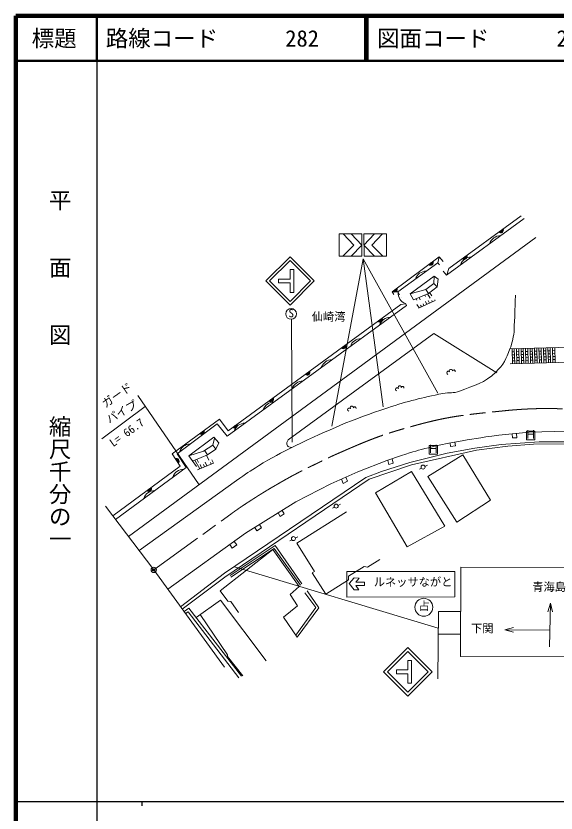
# Model space of a CAD drawing. Units: millimetres, scale not verified. Extents: x 40000 to 680000, y 20000 to 380000.
# Drawn here: x 40000 to 160233, y 202409 to 380000 of the extents above; entities that cross this region are included whole.
import ezdxf
from ezdxf.enums import TextEntityAlignment as Align

# ---------------------------------------------------------------- set-up
doc = ezdxf.new("R2010")
doc.units = ezdxf.units.MM
doc.header["$LTSCALE"] = 1000
doc.header["$PDMODE"] = 32
doc.header["$PDSIZE"] = 500
doc.linetypes.add('CHAIN', pattern=[18.5, 12, -1.5, 3.5, -1.5])
for name, color, linetype, lineweight in [('M-BGD', 7, 'Continuous', 13), ('M-BMK', 2, 'CHAIN', 13), ('M-STR-HTXT', 7, 'Continuous', 13), ('M-STR-STRC', 7, 'Continuous', 13), ('M-TTL', 2, 'Continuous', 140), ('M-TTL-BAND', 7, 'Continuous', 25), ('M-TTL-LINE', 7, 'Continuous', 50), ('M-TTL-TXT', 7, 'Continuous', 13)]:
    doc.layers.add(name, color=color, linetype=linetype, lineweight=lineweight)
doc.layers.add('M-OTRS', color=6, linetype='Continuous')
doc.styles.add('@ＭＳ ゴシック', font='')
doc.styles.add('ＭＳ ゴシック', font='')
doc.styles.get('@ＭＳ ゴシック').set_extended_font_data('@MS Gothic')
doc.styles.get('ＭＳ ゴシック').set_extended_font_data('MS Gothic')

msp = doc.modelspace()

# ---------------------------------------------------------------- linework, layer by layer
at = {"layer": 'M-BGD'}
for p, q in [((155701, 330635), (65086, 263992)), ((114605, 331477), (116971, 328918)), ((119846, 331473), (117480, 328914)), ((114622, 326504), (116971, 328918)), ((119830, 326499), (117480, 328914)), ((117301, 325876), (110350, 288618)), ((117301, 325876), (133907, 295942)), ((117301, 325876), (121713, 292939)), ((133953, 324988), (134265, 324538)), ((133034, 320390), (133773, 319663)), ((123720, 318528), (125000, 318556)), ((131209, 319089), (131820, 318166)), ((132228, 317159), (131602, 318072)), ((132095, 318376), (132596, 317655)), ((129268, 316711), (129128, 317013)), ((129594, 314886), (133340, 316603)), ((130021, 316738), (129761, 317284)), ((131145, 317479), (130989, 317810)), ((131445, 315734), (131153, 316371)), ((132054, 316013), (131787, 316595)), ((132689, 316305), (132567, 316572)), ((133290, 316580), (133213, 316749)), ((129228, 315735), (129778, 314970)), ((130252, 315187), (130085, 315553)), ((130822, 315449), (130626, 315877)), ((101336, 312422), (101470, 285059)), ((149956, 305807), (163419, 306189)), ((150440, 305821), (150534, 302522)), ((151033, 302537), (150940, 305835)), ((151440, 305849), (151533, 302551)), ((152033, 302565), (151940, 305864)), ((152439, 305878), (152533, 302579)), ((153033, 302593), (152939, 305892)), ((153439, 305906), (153532, 302607)), ((154032, 302622), (153939, 305920)), ((154439, 305935), (154532, 302636)), ((155032, 302650), (154938, 305949)), ((155438, 305963), (155532, 302664)), ((156031, 302678), (155938, 305977)), ((156438, 305991), (156531, 302693)), ((157031, 302707), (156938, 306005)), ((157437, 306020), (157531, 302721)), ((158031, 302735), (157937, 306034)), ((158437, 306048), (158530, 302749)), ((159030, 302763), (158937, 306062)), ((159437, 306076), (159530, 302778)), ((160030, 302792), (159936, 306090)), ((150459, 305161), (150959, 305176)), ((150478, 304502), (150977, 304516)), ((150496, 303842), (150996, 303856)), ((151458, 305190), (151958, 305204)), ((151477, 304530), (151977, 304544)), ((151496, 303870), (151996, 303884)), ((152458, 305218), (152958, 305232)), ((152477, 304558), (152977, 304573)), ((152495, 303899), (152995, 303913)), ((153458, 305246), (153957, 305261)), ((153476, 304587), (153976, 304601)), ((153495, 303927), (153995, 303941)), ((154457, 305275), (154957, 305289)), ((154476, 304615), (154976, 304629)), ((154495, 303955), (154994, 303969)), ((155457, 305303), (155957, 305317)), ((155476, 304643), (155975, 304658)), ((155494, 303984), (155994, 303998)), ((156456, 305331), (156956, 305346)), ((156475, 304672), (156975, 304686)), ((156494, 304012), (156994, 304026)), ((157456, 305360), (157956, 305374)), ((157475, 304700), (157975, 304714)), ((157493, 304040), (157993, 304054)), ((158456, 305388), (158955, 305402)), ((158474, 304728), (158974, 304743)), ((158493, 304069), (158993, 304083)), ((159455, 305416), (159955, 305431)), ((159474, 304757), (159974, 304771)), ((159493, 304097), (159992, 304111)), ((150050, 302509), (163513, 302890)), ((150515, 303182), (151015, 303196)), ((151515, 303211), (152014, 303225)), ((152514, 303239), (153014, 303253)), ((153514, 303267), (154014, 303281)), ((154513, 303296), (155013, 303310)), ((155513, 303324), (156013, 303338)), ((156513, 303352), (157012, 303366)), ((157512, 303381), (158012, 303395)), ((158512, 303409), (159012, 303423)), ((159511, 303437), (160011, 303451)), ((83809, 284388), (84462, 283494)), ((79809, 281029), (80917, 279107)), ((80295, 281237), (80612, 280496)), ((82463, 279759), (82106, 280607)), ((82424, 282146), (82904, 281022)), ((83630, 281091), (83981, 280399)), ((81342, 279287), (81022, 280048)), ((81984, 279557), (81779, 280043)), ((83443, 280172), (83293, 280528)), ((129821, 279010), (130258, 279225)), ((131056, 279619), (131613, 279894)), ((67426, 260888), (89067, 276468)), ((110484, 270317), (110921, 270532)), ((111719, 270926), (112276, 271201)), ((100966, 263089), (101402, 263304)), ((102200, 263698), (102757, 263972)), ((85465, 251948), (97182, 261114)), ((103016, 252869), (97182, 261114)), ((134002, 243594), (88681, 257249)), ((158986, 249190), (158428, 247272)), ((158780, 239416), (158986, 249190)), ((158986, 249190), (159462, 247250)), ((148836, 243224), (150769, 243729)), ((138964, 242234), (133990, 242255)), ((158859, 243159), (148836, 243224)), ((148836, 243224), (150762, 242695))]:
    msp.add_line(p, q, dxfattribs=at)
for points in [[(153120, 334853), (135863, 322255), (135129, 323123)], [(135863, 322255), (135886, 322352), (136341, 323748), (152454, 335450)], [(112821, 331478), (115235, 328955), (112803, 326498)], [(121631, 331474), (119217, 328951), (121649, 326494)], [(135139, 325322), (134183, 326326), (123720, 318528), (124107, 317947)], [(125402, 317829), (125000, 318556), (133953, 324988), (134183, 326326)], [(127780, 318081), (131209, 319089), (133034, 320390), (133136, 322024)], [(61578, 268645), (76540, 279708), (74801, 282407), (85276, 290198), (87240, 287594), (125696, 315683)], [(62188, 267835), (77889, 279428), (75852, 282413), (84813, 289120), (87002, 286352), (126962, 315472)], [(125696, 315683), (126767, 315826), (126962, 315472)], [(147080, 300506), (133022, 309281), (100634, 285564)], [(78510, 282006), (84054, 286118), (85155, 284865), (84462, 283494), (82614, 282227), (79809, 281029), (79228, 280939)], [(78510, 282006), (81760, 283040), (83809, 284388), (84220, 285930)], [(171720, 287068), (159859, 287422), (154249, 287245), (147484, 286626)], [(150480, 286900), (150507, 285996), (151484, 286039), (151433, 286988)], [(128025, 279985), (142548, 283245), (149473, 284164), (155191, 284593)], [(136013, 282580), (142182, 283712), (148034, 284528), (156445, 285151)], [(136630, 284834), (136731, 284068), (137825, 284210), (137670, 285031)], [(169975, 284387), (166498, 284687), (155191, 284593)], [(169971, 284872), (165542, 285085), (156445, 285151)], [(82006, 283202), (82046, 283123), (82614, 282227)], [(117878, 277153), (121400, 278520), (127683, 280524), (136013, 282580)], [(73798, 252274), (91105, 264741), (102289, 271722), (110061, 275789), (116117, 278447), (122587, 280930), (125837, 282059)], [(78510, 282006), (79228, 280939), (80170, 279596)], [(122762, 280990), (122993, 280075), (123981, 280395), (123733, 281328)], [(77014, 247843), (86505, 254956), (118654, 276805), (128025, 279985)], [(80436, 278913), (80542, 278949), (83981, 280399)], [(76628, 248375), (86428, 255826), (117878, 277153)], [(112439, 276833), (112848, 275822), (113837, 276335), (113455, 277279)], [(59963, 270787), (70678, 256574), (86393, 234917)], [(98377, 269280), (98839, 268498), (99680, 269079), (99238, 269818)], [(113570, 269544), (102527, 262573), (106451, 256249), (105932, 255917), (109010, 251141), (114030, 254391), (114032, 255183), (117533, 257363), (118286, 257165), (120978, 258881)], [(93205, 266052), (93628, 265312), (94666, 265962), (94252, 266705)], [(87601, 262217), (88159, 261421), (89161, 262201), (88607, 262941)], [(87716, 255319), (97692, 262027), (103653, 253470)], [(87847, 254939), (97466, 261365), (103379, 253156)], [(103016, 252869), (101009, 251122), (102641, 248609), (99575, 246080), (102581, 241611)], [(85465, 251948), (87158, 249650), (87864, 249567), (89552, 247124)], [(102294, 242038), (106766, 248174), (104316, 251463)], [(104828, 251883), (107434, 248144), (102581, 241611)], [(95710, 236331), (85530, 249834), (80102, 246013)], [(90205, 232892), (78512, 248043), (77413, 247292)], [(77746, 246833), (78366, 247253), (89615, 232499)], [(138997, 247310), (134033, 247306), (133906, 232287)], [(80995, 246642), (87075, 237683), (87089, 237302), (90482, 232982)]]:
    msp.add_lwpolyline(points, dxfattribs=at)
for points in [[(111970, 331479), (116978, 331476), (116965, 326510), (111943, 326496)], [(122482, 331474), (117474, 331472), (117486, 326506), (122508, 326492)], [(106411, 320957), (101011, 326357), (95611, 320957), (101011, 315557)], [(105562, 320957), (101011, 325509), (96459, 320957), (101011, 316406)], [(98465, 321381), (101011, 321381), (101011, 323503), (101859, 323503), (101859, 318411), (101011, 318411), (101011, 320533), (98465, 320533)], [(127780, 318081), (133136, 322024), (133960, 321325), (133773, 319663), (131820, 318166), (128478, 316735)], [(153625, 287509), (155494, 287509), (155494, 285557), (153625, 285557)], [(132003, 284293), (133872, 284293), (133872, 282341), (132003, 282341)], [(131722, 277357), (139513, 282227), (145615, 272138), (138154, 267220)], [(120053, 273728), (128083, 278525), (135499, 266297), (127081, 261711)], [(113663, 256217), (137723, 256207), (137721, 250550), (113677, 250541)], [(139060, 257178), (169054, 257068), (168904, 237197), (138932, 237295)], [(115635, 253855), (117563, 253837), (117563, 253084), (115649, 253090), (116314, 252157), (115258, 252160), (114172, 253517), (115282, 254780), (116377, 254778)], [(132638, 233887), (127238, 239287), (121838, 233887), (127238, 228487)], [(131789, 233887), (127238, 238438), (122686, 233887), (127238, 229335)], [(124692, 234311), (127238, 234311), (127238, 236432), (128086, 236432), (128086, 231341), (127238, 231341), (127238, 233462), (124692, 233462)]]:
    msp.add_lwpolyline(points, close=True, dxfattribs=at)
for centre, radius in [((101260, 313619), 1200), ((130627, 279483), 450), ((111290, 270790), 450), ((101771, 263561), 450), ((70678, 256574), 600)]:
    msp.add_circle(centre, radius, dxfattribs=at)
for centre, radius, start, end in [((147902, 332280), 610, 226.37522, 25.59751), ((147902, 332280), 488, 229.01334, 22.95938), ((147902, 332280), 366, 233.47679, 18.49594), ((147902, 332280), 244, 242.78265, 9.19008), ((147902, 332280), 122, 280.36076, 331.61197), ((147838, 328521), 2500, 89.25986, 162.99965), ((132297, 325058), 610, 227.08396, 26.30624), ((132297, 325058), 488, 229.72208, 23.66812), ((132297, 325058), 366, 234.18553, 19.20467), ((132297, 325058), 244, 243.49139, 9.89881), ((132297, 325058), 122, 281.0695, 332.3207), ((141376, 323804), 2500, 89.25986, 162.99965), ((139810, 326404), 610, 226.37522, 25.59751), ((139810, 326404), 488, 229.01334, 22.95938), ((139810, 326404), 366, 233.47679, 18.49594), ((139810, 326404), 244, 242.78265, 9.19008), ((139810, 326404), 122, 280.36076, 331.61197), ((131331, 320642), 2500, 88.82675, 162.56654), ((131331, 320642), 2000, 125.69664, 125.69665), ((124279, 319082), 610, 227.08396, 26.30624), ((124279, 319082), 488, 229.72208, 23.66812), ((124279, 319082), 366, 234.18553, 19.20467), ((124279, 319082), 244, 243.49139, 9.89881), ((124279, 319082), 122, 281.0695, 332.3207), ((127569, 318244), 2500, 175.59355, 249.33335), ((127569, 318244), 2000, 212.46344, 212.46346), ((120983, 312376), 610, 226.53382, 25.7561), ((120983, 312376), 488, 229.17194, 23.11798), ((123302, 310330), 2500, 89.21202, 162.95182), ((120983, 312376), 366, 233.63539, 18.65453), ((120983, 312376), 244, 242.94125, 9.34867), ((120983, 312376), 122, 280.51936, 331.77056), ((123302, 310330), 2000, 126.08191, 126.08193), ((116836, 305618), 2500, 89.21202, 162.95182), ((116836, 305618), 2000, 126.08191, 126.08193), ((112907, 306478), 610, 226.53382, 25.7561), ((112907, 306478), 488, 229.17194, 23.11798), ((112907, 306478), 366, 233.63539, 18.65453), ((112907, 306478), 244, 242.94125, 9.34867), ((112907, 306478), 122, 280.51936, 331.77056), ((110371, 300907), 2500, 89.21202, 162.95182), ((110371, 300907), 2000, 126.08191, 126.08193), ((104832, 300580), 610, 226.53382, 25.7561), ((104832, 300580), 488, 229.17194, 23.11798), ((104832, 300580), 366, 233.63539, 18.65453), ((104832, 300580), 244, 242.94125, 9.34867), ((104832, 300580), 122, 280.51936, 331.77056), ((136260, 300489), 360, 37.15409, 254.02396), ((136833, 300923), 360, 0.28417, 217.15405), ((137483, 300831), 305, 342.1541, 162.15403), ((103905, 296195), 2500, 89.21202, 162.95182), ((103905, 296195), 2000, 126.08191, 126.08193), ((124857, 296797), 360, 37.15409, 254.02396), ((125430, 297231), 360, 0.28417, 217.15405), ((126080, 297139), 305, 342.1541, 162.15403), ((96757, 294681), 610, 226.53382, 25.7561), ((96757, 294681), 488, 229.17194, 23.11798), ((97440, 291484), 2500, 89.21202, 162.95182), ((97440, 291484), 2000, 126.08191, 126.08193), ((96757, 294681), 366, 233.63539, 18.65453), ((96757, 294681), 244, 242.94125, 9.34867), ((96757, 294681), 122, 280.51936, 331.77056), ((114774, 292721), 360, 0.28417, 217.15405), ((114201, 292287), 360, 37.15409, 254.02396), ((115424, 292629), 305, 342.1541, 162.15403), ((88682, 288783), 610, 226.53382, 25.7561), ((88682, 288783), 488, 229.17194, 23.11798), ((88682, 288783), 366, 233.63539, 18.65453), ((88682, 288783), 244, 242.94125, 9.34867), ((90974, 286772), 2500, 89.21202, 162.95182), ((88682, 288783), 122, 280.51936, 331.77056), ((90974, 286772), 2000, 126.08191, 126.08193), ((81301, 287378), 610, 227.02789, 26.25017), ((81301, 287378), 488, 229.66601, 23.61205), ((81301, 287378), 366, 234.12946, 19.1486), ((81301, 287378), 244, 243.43531, 9.84274), ((81301, 287378), 122, 281.01342, 332.26463), ((78795, 282118), 2500, 89.93857, 163.67836), ((75693, 280819), 610, 313.17874, 112.40102), ((75693, 280819), 488, 315.81686, 109.7629), ((75693, 280819), 366, 320.28031, 105.29945), ((75693, 280819), 244, 329.58617, 95.9936), ((75693, 280819), 122, 7.16428, 58.41549), ((77302, 276509), 2500, 89.57172, 163.31151), ((70866, 271757), 2500, 89.57172, 163.31151), ((69553, 274679), 610, 226.86829, 26.09058), ((69553, 274679), 488, 229.50641, 23.45246), ((69553, 274679), 366, 233.96986, 18.98901), ((69553, 274679), 244, 243.27572, 9.68315), ((69553, 274679), 122, 280.85383, 332.10504)]:
    msp.add_arc(centre, radius, start, end, dxfattribs=at)
msp.add_open_spline([(151214, 317820), (151053, 313709), (151053, 313709), (150891, 309598)], degree=3, dxfattribs=at)
for points, knots in [([(150891, 309598), (150637, 307876), (150472, 307243), (149956, 305807), (149164, 303602), (148523, 302318), (146856, 300672), (144312, 298159), (142085, 297714), (138759, 296403), (137394, 295865), (136477, 296176), (135040, 295886), (130181, 294904), (127463, 294253), (122757, 292696), (114481, 289958), (109982, 287965), (102121, 284196), (98847, 282626), (97047, 281655), (93968, 279732), (92018, 278513), (91349, 278081), (89067, 276468)], [0, 0, 0, 0, 1, 1, 1, 2, 2, 2, 3, 3, 3, 4, 4, 4, 5, 5, 5, 6, 6, 6, 7, 7, 7, 8, 8, 8, 8]), ([(125837, 282059), (128663, 282962), (129461, 283215), (131824, 283807), (134236, 284411), (135614, 284636), (138056, 285105), (141719, 285807), (142942, 285961), (147484, 286626)], [0, 0, 0, 0, 1, 1, 1, 2, 2, 2, 3, 3, 3, 3]), ([(100634, 285564), (100462, 285358), (100370, 285231), (100321, 284976), (100265, 284677), (100313, 284469), (100478, 284214)], [0, 0, 0, 0, 1, 1, 1, 2, 2, 2, 2]), ([(100478, 284214), (100579, 284116), (100627, 284084), (100735, 284020), (100935, 283901), (101080, 283906), (101308, 283864), (101343, 283857), (101372, 283852), (101398, 283847)], [0, 0, 0, 0, 1, 1, 1, 2, 2, 2, 3, 3, 3, 3])]:
    msp.add_open_spline(points, degree=3, knots=knots, dxfattribs=at)
at = {"layer": 'M-BMK'}
msp.add_line((70678, 256574), (87844, 269024), dxfattribs=at)
for points in [[(110554, 282021), (118568, 285560), (121246, 286656), (128418, 288635), (136615, 290897), (139941, 291143), (149902, 292154)], [(149902, 292154), (152364, 292357), (153041, 292400), (155057, 292477), (157650, 292574), (158524, 292541), (161699, 292480)], [(93285, 272697), (95653, 274203), (96333, 274586), (98319, 275742), (102962, 278443), (104652, 279157), (110554, 282021)]]:
    msp.add_open_spline(points, degree=3, knots=[0, 0, 0, 0, 1, 1, 1, 2, 2, 2, 2], dxfattribs=at)
for points in [[(110554, 282021), (110554, 282021), (110554, 282021), (110554, 282021)], [(87844, 269024), (90361, 270841), (91132, 271305), (93285, 272697)]]:
    msp.add_open_spline(points, degree=3, dxfattribs=at)
at = {"layer": 'M-OTRS'}
msp.add_point((70678, 256574), dxfattribs=at)
at = {"layer": 'M-STR-HTXT'}
for p, q in [((67105, 295420), (80788, 275541)), ((59136, 285779), (68790, 292972))]:
    msp.add_line(p, q, dxfattribs=at)
at = {"layer": 'M-STR-STRC'}
msp.add_circle((130797, 248255), 2000, dxfattribs=at)
at = {"layer": 'M-TTL'}
for p, q in [((40000, 380000), (40000, 20000)), ((680000, 380000), (40000, 380000))]:
    msp.add_line(p, q, dxfattribs=at)
at = {"layer": 'M-TTL-BAND'}
for p, q in [((58000, 370000), (58000, 20000)), ((40000, 205000), (579000, 205000)), ((68000, 205000), (68000, 204000))]:
    msp.add_line(p, q, dxfattribs=at)
at = {"layer": 'M-TTL-LINE'}
for p, q in [((58000, 380000), (58000, 370000)), ((117750, 380000), (117750, 370000)), ((118250, 380000), (118250, 370000)), ((40000, 370000), (680000, 370000))]:
    msp.add_line(p, q, dxfattribs=at)

# ---------------------------------------------------------------- texts
at = {"layer": 'M-BGD', "style": 'ＭＳ ゴシック'}
for s, p in [('S', (101269, 312317)), ('Ｈ', (154564, 285284)), ('Ｈ', (132942, 282067))]:
    msp.add_text(s, height=1833, dxfattribs=at).set_placement(p, align=Align.BOTTOM_CENTER)
for s, p in [('仙崎湾', (105860, 311540)), ('ルネッサながと', (119656, 252423)), ('青海島', (154938, 251344)), ('下関', (141314, 242090))]:
    msp.add_text(s, height=1833, dxfattribs=at).set_placement(p, align=Align.BOTTOM_LEFT)
at = {"layer": 'M-STR-HTXT', "style": 'ＭＳ ゴシック'}
for s, rotation, p in [('ガード', 35.125, (60235, 292152)), ('パイプ', 29.9, (61015, 288673)), ('L= 66.7', 35.828, (61970, 283450))]:
    msp.add_text(s, height=1833, rotation=rotation, dxfattribs=at).set_placement(p, align=Align.BOTTOM_LEFT)
at = {"layer": 'M-STR-STRC', "style": 'ＭＳ ゴシック'}
msp.add_text('占', height=1832, dxfattribs=at).set_placement((129631, 247085), align=Align.BOTTOM_LEFT)
at = {"layer": 'M-TTL-BAND', "style": '@ＭＳ ゴシック'}
for s, p in [('平\u3000\u3000面\u3000\u3000図', (49777, 306475)), ('縮尺千分の一', (49777, 261030))]:
    msp.add_text(s, height=3666, rotation=270, dxfattribs=at).set_placement(p, align=Align.MIDDLE_RIGHT)
at = {"layer": 'M-TTL-TXT', "style": 'ＭＳ ゴシック'}
msp.add_text('標題', height=3666, dxfattribs=at).set_placement((48500, 375000), align=Align.MIDDLE_CENTER)
for s, p in [('路線コード      282', (60000, 375000)), ('図面コード      2-0', (120380, 375000))]:
    msp.add_text(s, height=3666, dxfattribs=at).set_placement(p, align=Align.MIDDLE_LEFT)

doc.saveas('drawing.dxf')
